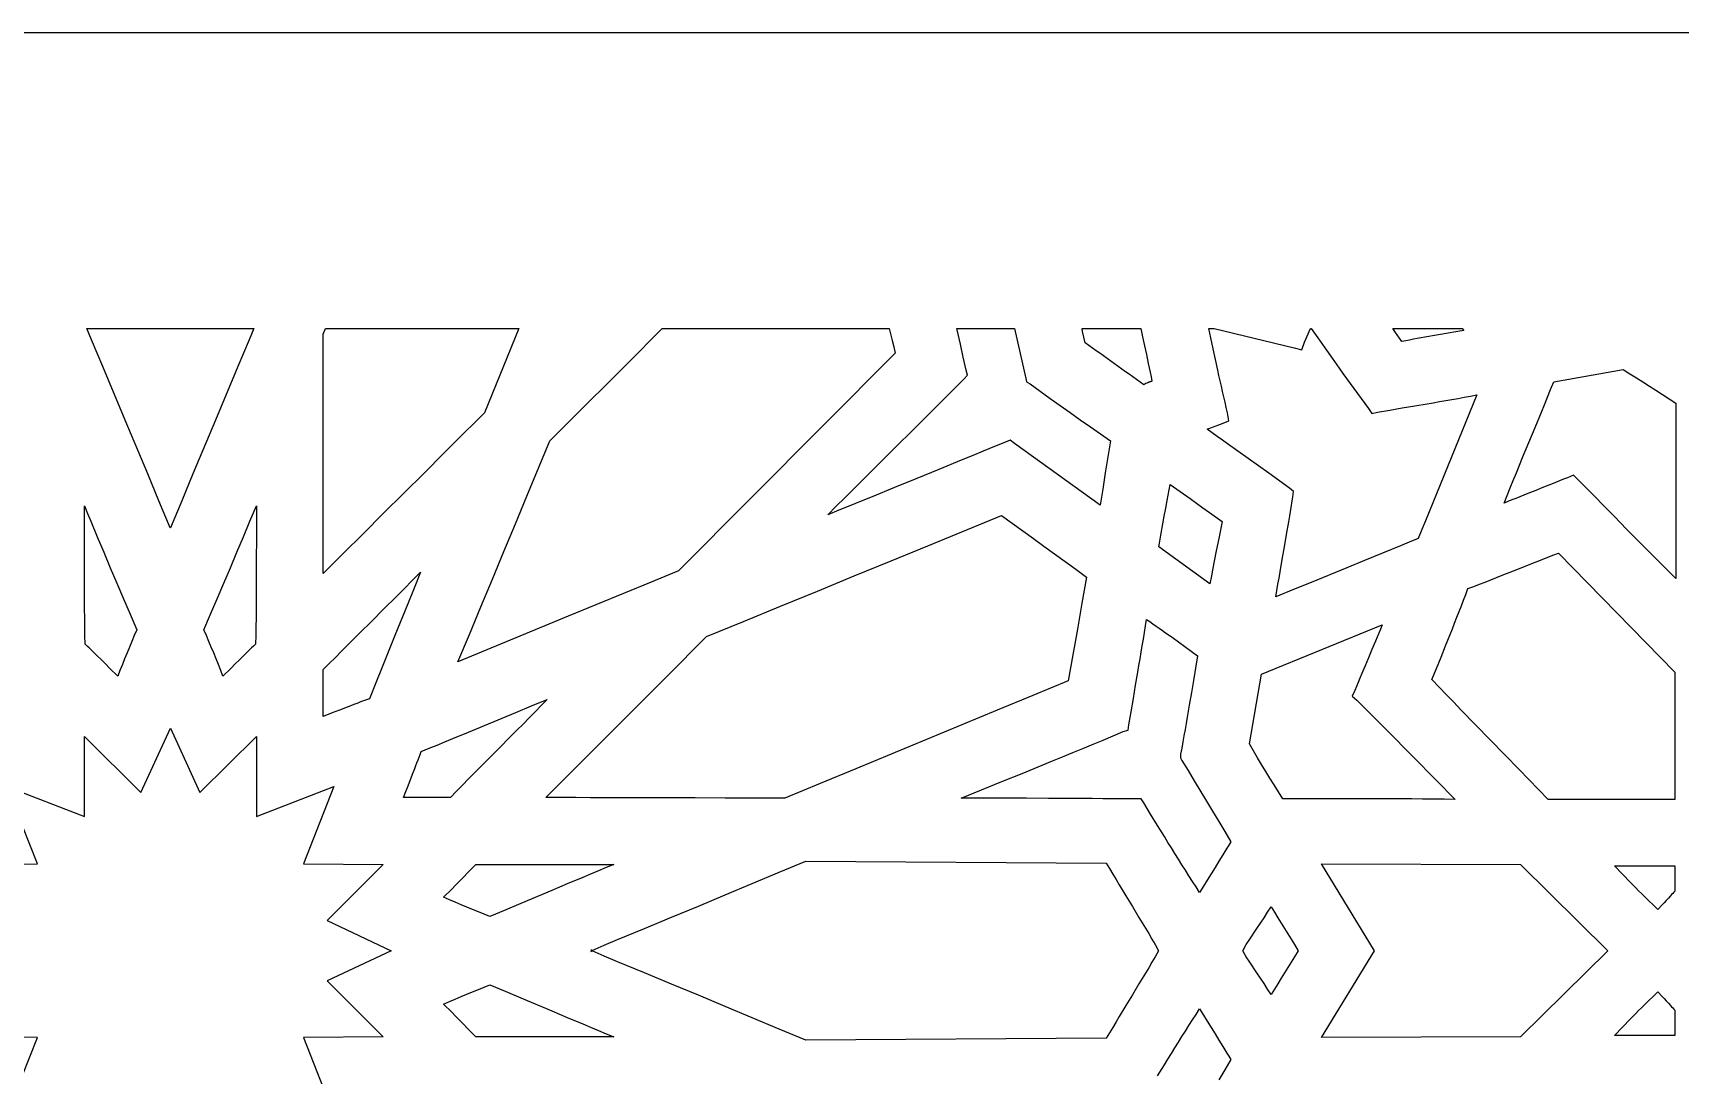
# Model space of a CAD drawing. Extents: x -500 to 500, y -1000 to 1000.
# Drawn here: x -23.2 to 255.4, y 823.7 to 1000 of the extents above; entities that cross this region are included whole.
import ezdxf

# ---------------------------------------------------------------- set-up
doc = ezdxf.new("R2010")
doc.units = 0
doc.layers.add('LAYER_1', color=18, linetype='CONTINUOUS')

msp = doc.modelspace()

# ---------------------------------------------------------------- linework, layer by layer
at = {"layer": 'LAYER_1'}
for points in [[(-500, -1000), (500, -1000), (500, 1000), (-500, 1000)], [(13.34, 948.11), (11.44, 943.56), (7.64, 934.48), (3.83, 925.41), (1.93, 920.86), (0.03, 916.31), (0, 916.31), (-0.03, 916.31), (-1.93, 920.86), (-3.83, 925.41), (-7.64, 934.48), (-11.44, 943.56), (-13.34, 948.11), (-14.13, 950), (14.13, 950)], [(53.14, 935.76), (51.44, 934.06), (49.73, 932.37), (46.32, 928.97), (42.91, 925.56), (39.49, 922.15), (36.08, 918.75), (32.67, 915.34), (29.25, 911.94), (27.55, 910.25), (25.84, 908.55), (25.84, 949.07), (26.22, 950), (58.95, 950)], [(122.09, 948), (122.36, 946.92), (122.62, 945.83), (85.98, 909.01), (81.31, 907.1), (76.63, 905.18), (71.95, 903.25), (67.27, 901.32), (48.65, 893.62), (50.6, 898.27), (52.54, 902.93), (54.48, 907.6), (56.43, 912.27), (58.37, 916.95), (60.32, 921.64), (64.2, 931.01), (66.49, 933.29), (68.78, 935.57), (71.07, 937.86), (73.36, 940.15), (77.94, 944.73), (82.52, 949.32), (83.2, 950), (121.61, 950)], [(144.74, 941.55), (144.85, 940.97), (145.43, 940.62), (146.27, 940.01), (147.12, 939.4), (148.82, 938.19), (150.52, 936.98), (152.23, 935.77), (153.93, 934.57), (155.63, 933.37), (157.33, 932.19), (159.02, 931.01), (158.59, 928.3), (158.16, 925.57), (157.73, 922.84), (157.29, 920.13), (142.78, 930.55), (142.09, 931.13), (141.28, 930.78), (139.4, 930.02), (137.52, 929.25), (135.64, 928.49), (133.76, 927.72), (130, 926.18), (126.25, 924.64), (122.49, 923.1), (118.73, 921.56), (116.85, 920.8), (114.97, 920.03), (113.09, 919.27), (111.21, 918.51), (112.66, 919.94), (114.1, 921.37), (116.98, 924.24), (119.86, 927.1), (122.73, 929.97), (125.61, 932.83), (128.48, 935.7), (131.36, 938.56), (132.81, 940), (134.25, 941.43), (134.83, 942.12), (134.6, 942.93), (134.12, 945.14), (133.65, 947.34), (133.07, 950), (142.81, 950)], [(164.46, 948.6), (164.78, 947.1), (165.11, 945.6), (165.43, 944.1), (165.59, 943.35), (165.74, 942.6), (165.9, 941.84), (166.05, 941.08), (165.96, 941.06), (165.88, 941.03), (165.79, 941.01), (165.71, 940.98), (165.62, 940.94), (165.53, 940.91), (165.36, 940.84), (165.19, 940.76), (165.01, 940.68), (164.67, 940.5), (164.04, 940.94), (163.42, 941.38), (162.8, 941.82), (162.18, 942.26), (161.56, 942.7), (160.95, 943.14), (159.71, 944.03), (158.48, 944.92), (157.87, 945.37), (157.25, 945.81), (156.63, 946.25), (156.01, 946.69), (155.39, 947.13), (154.76, 947.57), (154.54, 948.53), (154.33, 949.5), (154.22, 950), (164.16, 950)], [(194.1, 948.41), (195.32, 946.71), (196.53, 945), (197.75, 943.28), (198.36, 942.42), (198.97, 941.57), (199.59, 940.71), (200.2, 939.86), (200.82, 939), (201.44, 938.15), (202.06, 937.3), (202.69, 936.45), (203.26, 935.64), (204.19, 935.87), (206.3, 936.22), (208.4, 936.57), (210.5, 936.92), (212.6, 937.28), (213.64, 937.46), (214.69, 937.64), (215.74, 937.82), (216.79, 938.01), (217.84, 938.19), (218.89, 938.38), (219.95, 938.57), (221.01, 938.77), (220.38, 937.25), (219.76, 935.73), (219.14, 934.21), (218.52, 932.69), (217.28, 929.65), (216.05, 926.61), (214.82, 923.57), (213.59, 920.53), (212.97, 919.01), (212.35, 917.49), (211.72, 915.98), (211.1, 914.46), (209.59, 913.85), (208.07, 913.24), (206.56, 912.62), (205.05, 912.01), (202.03, 910.77), (199.02, 909.54), (193, 907.06), (190.01, 905.84), (187.02, 904.62), (187.19, 905.68), (187.37, 906.74), (187.55, 907.8), (187.73, 908.85), (188.09, 910.96), (188.46, 913.07), (188.83, 915.17), (189.19, 917.28), (189.37, 918.34), (189.55, 919.4), (189.73, 920.46), (189.9, 921.52), (190.01, 922.44), (189.32, 923.02), (185.8, 925.52), (184.05, 926.76), (182.31, 928), (180.57, 929.24), (178.84, 930.48), (177.98, 931.1), (177.11, 931.72), (176.25, 932.35), (175.38, 932.98), (175.53, 933.04), (175.69, 933.1), (175.84, 933.16), (175.99, 933.22), (176.29, 933.33), (176.59, 933.44), (176.89, 933.55), (177.2, 933.66), (177.35, 933.72), (177.5, 933.78), (177.65, 933.84), (177.8, 933.9), (179.07, 934.37), (178.84, 935.76), (178.62, 936.65), (178.41, 937.54), (178.2, 938.44), (177.99, 939.34), (177.79, 940.24), (177.59, 941.14), (177.38, 942.04), (177.18, 942.95), (176.79, 944.76), (176.39, 946.58), (176, 948.4), (175.66, 950), (176.57, 950), (190.13, 946.75), (191.4, 946.41), (191.86, 947.68), (192.85, 950), (192.97, 950)], [(218.82, 949.65), (217.48, 949.43), (216.16, 949.21), (214.84, 948.99), (214.19, 948.88), (213.53, 948.77), (212.88, 948.65), (212.23, 948.54), (211.58, 948.42), (210.93, 948.3), (210.28, 948.18), (209.63, 948.05), (208.98, 947.93), (208.33, 947.8), (207.94, 948.36), (207.55, 948.92), (207.16, 949.48), (206.78, 950), (218.55, 950)], [(246.89, 942.36), (248, 941.66), (249.11, 940.96), (250.21, 940.26), (251.31, 939.55), (252.42, 938.83), (253.53, 938.11), (254.65, 937.38), (254.65, 907.74), (250.5, 911.91), (248.43, 914), (246.35, 916.09), (244.28, 918.19), (242.2, 920.29), (241.17, 921.35), (240.13, 922.41), (239.09, 923.47), (238.06, 924.53), (237.37, 925.22), (236.33, 924.76), (235.66, 924.5), (234.99, 924.23), (234.32, 923.97), (233.65, 923.7), (232.31, 923.16), (230.97, 922.62), (229.63, 922.08), (228.29, 921.54), (227.62, 921.27), (226.95, 921), (226.28, 920.74), (225.61, 920.48), (226.13, 921.76), (226.66, 923.04), (227.18, 924.32), (227.71, 925.6), (228.76, 928.16), (229.82, 930.72), (230.88, 933.28), (231.93, 935.84), (232.46, 937.12), (232.98, 938.41), (233.5, 939.69), (234.02, 940.97), (245.78, 943.05)], [(169.72, 923.21), (170.28, 922.82), (171.39, 922.04), (172.49, 921.26), (173.58, 920.48), (174.67, 919.69), (175.76, 918.91), (177.92, 917.35), (177.4, 914.74), (176.88, 912.13), (176.36, 909.49), (176.1, 908.16), (175.84, 906.82), (167.2, 913.07), (167.31, 913.72), (167.42, 914.37), (167.54, 915.02), (167.65, 915.67), (167.77, 916.33), (167.89, 916.98), (168.14, 918.29), (168.39, 919.61), (168.64, 920.93), (169.16, 923.6)], [(-14.01, 918.71), (-13.46, 917.4), (-12.37, 914.79), (-11.27, 912.16), (-10.16, 909.54), (-9.04, 906.91), (-7.92, 904.29), (-6.8, 901.67), (-5.68, 899.06), (-6.11, 898.07), (-6.52, 897.08), (-6.93, 896.1), (-7.33, 895.12), (-7.73, 894.15), (-8.12, 893.17), (-8.52, 892.18), (-8.9, 891.19), (-10.29, 892.57), (-10.98, 893.26), (-11.67, 893.95), (-12.36, 894.63), (-13.05, 895.31), (-13.4, 895.64), (-13.74, 895.97), (-14.09, 896.3), (-14.43, 896.63), (-14.45, 898.1), (-14.47, 899.57), (-14.49, 901.04), (-14.5, 902.51), (-14.51, 903.98), (-14.52, 905.44), (-14.53, 906.9), (-14.54, 908.36), (-14.54, 911.28), (-14.55, 914.19), (-14.55, 920.01)], [(14.55, 914.19), (14.54, 911.28), (14.54, 908.36), (14.53, 906.9), (14.52, 905.44), (14.51, 903.98), (14.5, 902.51), (14.49, 901.04), (14.47, 899.57), (14.45, 898.1), (14.43, 896.63), (14.09, 896.3), (13.74, 895.97), (13.4, 895.64), (13.05, 895.31), (12.36, 894.63), (11.67, 893.95), (10.98, 893.26), (10.29, 892.57), (8.9, 891.19), (8.52, 892.18), (8.12, 893.17), (7.73, 894.15), (7.33, 895.12), (6.93, 896.1), (6.52, 897.08), (6.11, 898.07), (5.68, 899.06), (6.8, 901.67), (7.92, 904.29), (9.04, 906.91), (10.16, 909.54), (11.27, 912.16), (12.37, 914.79), (13.46, 917.4), (14.01, 918.71), (14.55, 920.01)], [(142.4, 917.09), (144.2, 915.79), (146, 914.48), (147.79, 913.18), (149.58, 911.88), (151.38, 910.58), (153.18, 909.28), (154.99, 907.97), (154.21, 903.56), (153.44, 899.17), (152.66, 894.79), (151.88, 890.38), (145.88, 887.9), (139.89, 885.43), (127.92, 880.48), (115.95, 875.53), (109.95, 873.05), (103.95, 870.58), (93.84, 870.58), (88.79, 870.59), (83.73, 870.59), (81.21, 870.6), (78.68, 870.61), (76.15, 870.62), (73.62, 870.63), (71.1, 870.64), (68.57, 870.66), (66.04, 870.68), (63.51, 870.7), (65.22, 872.39), (66.93, 874.09), (68.63, 875.79), (70.34, 877.49), (73.75, 880.89), (77.15, 884.3), (80.55, 887.71), (83.94, 891.11), (90.7, 897.9), (96.96, 900.46), (103.21, 903.02), (109.45, 905.59), (115.69, 908.15), (121.92, 910.71), (128.14, 913.27), (140.59, 918.39)], [(254.53, 891.88), (254.53, 870.35), (233.1, 870.35), (228.18, 875.39), (225.72, 877.91), (223.25, 880.43), (220.79, 882.97), (218.33, 885.5), (217.1, 886.78), (215.86, 888.05), (214.63, 889.33), (213.4, 890.61), (214.18, 892.52), (214.96, 894.43), (215.73, 896.34), (216.11, 897.3), (216.5, 898.26), (216.88, 899.22), (217.26, 900.19), (217.64, 901.15), (218.02, 902.12), (218.4, 903.09), (218.77, 904.06), (219.14, 905.03), (219.51, 906), (220.48, 906.38), (221.45, 906.75), (222.41, 907.12), (223.38, 907.5), (224.34, 907.88), (225.3, 908.26), (227.21, 909.01), (231.03, 910.53), (232.93, 911.28), (233.88, 911.65), (234.83, 912.02)], [(41.23, 906.1), (40.15, 903.42), (37.99, 898.07), (35.83, 892.73), (34.75, 890.05), (33.67, 887.37), (33.18, 887.19), (32.69, 887.01), (32.19, 886.83), (31.7, 886.65), (31.22, 886.47), (30.73, 886.28), (30.24, 886.09), (29.76, 885.9), (28.78, 885.52), (27.81, 885.14), (26.83, 884.75), (25.84, 884.36), (25.84, 892.34), (26.88, 893.36), (27.91, 894.38), (28.94, 895.41), (29.97, 896.43), (32.02, 898.47), (34.08, 900.52), (36.13, 902.57), (38.19, 904.64), (42.31, 908.78)], [(165.67, 900.43), (166.21, 900.05), (166.75, 899.68), (167.29, 899.3), (167.83, 898.92), (168.37, 898.54), (169.45, 897.77), (170.53, 897), (171.61, 896.22), (173.77, 894.66), (173.08, 890.49), (172.73, 888.41), (172.37, 886.32), (172.19, 885.28), (172.01, 884.24), (171.83, 883.2), (171.65, 882.16), (171.46, 881.11), (171.27, 880.07), (171.08, 879.03), (170.89, 877.99), (170.89, 877.41), (171.12, 876.95), (172.16, 875.22), (173.19, 873.49), (175.27, 870.06), (176.3, 868.34), (177.34, 866.63), (178.38, 864.9), (179.41, 863.17), (179.07, 862.63), (178.73, 862.09), (178.39, 861.54), (178.05, 861), (177.38, 859.92), (176.72, 858.84), (175.41, 856.71), (174.76, 855.65), (174.12, 854.6), (173.51, 855.54), (172.91, 856.48), (172.31, 857.42), (171.72, 858.36), (171.12, 859.3), (170.53, 860.25), (169.94, 861.19), (169.35, 862.14), (168.76, 863.09), (168.17, 864.05), (167, 865.95), (165.83, 867.86), (164.67, 869.77), (164.21, 870.46), (163.29, 870.46), (161.45, 870.47), (159.61, 870.47), (157.77, 870.47), (155.92, 870.48), (152.23, 870.5), (148.54, 870.52), (144.85, 870.54), (141.15, 870.56), (139.31, 870.57), (137.47, 870.58), (135.63, 870.58), (133.79, 870.58), (137.21, 871.97), (140.64, 873.36), (144.07, 874.75), (147.5, 876.15), (149.22, 876.85), (150.94, 877.55), (152.65, 878.26), (154.37, 878.96), (156.08, 879.67), (157.79, 880.38), (159.5, 881.09), (161.21, 881.81), (162.02, 882.04), (162.13, 882.97), (162.52, 885.19), (162.91, 887.41), (163.29, 889.65), (163.67, 891.88), (163.86, 893), (164.05, 894.12), (164.23, 895.23), (164.42, 896.35), (164.6, 897.46), (164.78, 898.58), (164.95, 899.69), (165.13, 900.8)], [(204.71, 899.17), (204.42, 898.48), (204.14, 897.79), (203.85, 897.09), (203.27, 895.7), (202.69, 894.31), (202.1, 892.92), (201.52, 891.53), (201.24, 890.84), (200.95, 890.14), (200.67, 889.45), (200.38, 888.76), (199.92, 887.83), (200.73, 887.13), (204.88, 882.97), (206.95, 880.88), (209.02, 878.78), (211.1, 876.69), (213.17, 874.58), (214.21, 873.53), (215.25, 872.47), (216.28, 871.41), (217.32, 870.35), (215.48, 870.37), (213.65, 870.39), (211.82, 870.4), (209.99, 870.42), (208.17, 870.43), (206.34, 870.44), (204.52, 870.44), (202.7, 870.45), (199.06, 870.46), (195.43, 870.46), (188.17, 870.46), (187.44, 871.63), (186.72, 872.79), (186.01, 873.94), (185.31, 875.09), (184.61, 876.25), (183.91, 877.4), (183.22, 878.56), (182.53, 879.73), (184.6, 891.53), (204.99, 899.87)], [(62.73, 886.21), (61.71, 885.17), (60.69, 884.14), (59.66, 883.1), (58.64, 882.07), (57.62, 881.04), (55.56, 878.97), (53.51, 876.91), (52.49, 875.88), (51.46, 874.85), (50.44, 873.81), (49.42, 872.77), (48.4, 871.74), (47.38, 870.7), (39.44, 870.7), (39.82, 871.69), (40.21, 872.67), (40.98, 874.62), (41.35, 875.58), (41.54, 876.06), (41.72, 876.54), (41.9, 877.02), (42.08, 877.5), (42.26, 877.97), (42.43, 878.45), (43.77, 879), (45.11, 879.54), (46.45, 880.09), (47.79, 880.64), (50.46, 881.74), (53.13, 882.85), (58.45, 885.06), (61.1, 886.16), (63.74, 887.25)], [(73.72, 858.81), (72.4, 858.26), (71.08, 857.71), (69.77, 857.16), (67.13, 856.06), (64.51, 854.95), (59.27, 852.74), (56.66, 851.64), (54.07, 850.55), (53.08, 850.94), (52.1, 851.34), (51.12, 851.73), (50.15, 852.13), (49.18, 852.53), (48.2, 852.95), (47.22, 853.36), (46.23, 853.79), (47.61, 855.18), (48.3, 855.88), (48.98, 856.57), (49.66, 857.27), (50.33, 857.96), (50.66, 858.31), (50.99, 858.66), (51.32, 859), (51.65, 859.35), (75.03, 859.35)], [(158.33, 859.58), (158.88, 858.66), (159.43, 857.73), (159.98, 856.81), (160.53, 855.9), (161.63, 854.06), (162.74, 852.23), (163.85, 850.4), (164.96, 848.56), (165.51, 847.65), (166.06, 846.73), (166.61, 845.8), (167.16, 844.76), (166.61, 843.72), (166.06, 842.8), (165.51, 841.88), (164.96, 840.96), (163.85, 839.13), (162.74, 837.3), (161.63, 835.47), (160.53, 833.63), (159.98, 832.71), (159.43, 831.79), (158.88, 830.87), (158.33, 829.95), (107.52, 829.6), (102.98, 831.51), (98.43, 833.42), (93.88, 835.32), (89.32, 837.22), (84.76, 839.12), (80.21, 841.01), (75.66, 842.89), (73.39, 843.83), (71.38, 844.76), (71.12, 844.65), (71.37, 844.76), (71.12, 844.88), (71.38, 844.77), (73.39, 845.7), (75.66, 846.64), (80.21, 848.52), (84.76, 850.41), (89.32, 852.3), (93.88, 854.2), (98.43, 856.11), (102.98, 858.02), (107.52, 859.93)], [(228.38, 859.35), (243.19, 844.76), (228.38, 830.18), (194.74, 830.06), (203.7, 844.76), (194.74, 859.47)], [(254.53, 854.84), (254.34, 854.64), (254.15, 854.44), (253.96, 854.25), (253.77, 854.05), (253.41, 853.66), (253.05, 853.27), (252.69, 852.88), (252.34, 852.49), (251.65, 851.71), (251.18, 852.17), (250.71, 852.62), (250.24, 853.08), (249.77, 853.54), (249.31, 853.99), (248.84, 854.45), (248.38, 854.91), (247.92, 855.37), (247.46, 855.83), (247.01, 856.3), (246.55, 856.76), (246.09, 857.23), (245.64, 857.7), (245.19, 858.17), (244.73, 858.64), (244.28, 859.12), (254.53, 859.12)], [(186.77, 851.25), (187.33, 850.34), (187.89, 849.44), (188.46, 848.53), (189.03, 847.63), (189.6, 846.73), (190.19, 845.82), (190.77, 844.76), (190.19, 843.71), (189.6, 842.8), (189.03, 841.9), (188.46, 840.99), (187.89, 840.09), (187.33, 839.18), (186.77, 838.27), (186.21, 837.36), (185.61, 838.28), (185.01, 839.19), (184.41, 840.1), (183.81, 841), (182.61, 842.81), (182.01, 843.72), (181.41, 844.76), (182.01, 845.81), (182.61, 846.72), (183.81, 848.53), (184.41, 849.43), (185.01, 850.34), (185.61, 851.25), (186.21, 852.17)], [(71.38, 844.77), (71.37, 844.76), (71.38, 844.76), (71.4, 844.76)], [(56.66, 837.89), (59.27, 836.79), (64.51, 834.58), (67.13, 833.47), (69.77, 832.37), (71.08, 831.82), (72.4, 831.27), (73.72, 830.72), (75.03, 830.18), (51.65, 830.18), (51.32, 830.52), (50.99, 830.87), (50.66, 831.22), (50.33, 831.57), (49.66, 832.26), (48.98, 832.96), (48.3, 833.65), (47.61, 834.35), (46.23, 835.73), (47.22, 836.16), (48.2, 836.58), (49.18, 836.99), (50.15, 837.4), (51.12, 837.8), (52.1, 838.19), (53.08, 838.58), (54.07, 838.98)], [(252.34, 837.04), (252.69, 836.65), (253.05, 836.26), (253.41, 835.86), (253.77, 835.47), (253.96, 835.28), (254.15, 835.08), (254.34, 834.89), (254.53, 834.69), (254.53, 830.41), (244.28, 830.41), (244.73, 830.89), (245.19, 831.36), (245.64, 831.83), (246.09, 832.3), (246.55, 832.77), (247.01, 833.23), (247.46, 833.7), (247.92, 834.16), (248.38, 834.62), (248.84, 835.08), (249.31, 835.54), (249.77, 835.99), (250.24, 836.45), (250.71, 836.91), (251.18, 837.36), (251.65, 837.82)]]:
    msp.add_lwpolyline(points, close=True, dxfattribs=at)
for points in [[(-35.98, 859.35), (-22.5, 859.47), (-27.68, 872.55), (-14.55, 867.45), (-14.55, 881), (-4.99, 871.51), (0, 882.39), (4.99, 871.51), (14.55, 881), (14.55, 867.45), (27.68, 872.55), (22.5, 859.47), (35.98, 859.35), (26.53, 849.86), (37.36, 844.76), (26.53, 839.67), (35.98, 830.18), (22.5, 830.06), (27.68, 816.98)], [(167, 823.58), (168.17, 825.48), (168.76, 826.43), (169.35, 827.38), (169.94, 828.33), (170.53, 829.28), (171.12, 830.23), (171.72, 831.17), (172.31, 832.11), (172.91, 833.05), (173.51, 833.99), (174.12, 834.92), (174.76, 833.88), (175.41, 832.82), (176.72, 830.68), (177.38, 829.61), (178.05, 828.53), (178.39, 827.98), (178.73, 827.44), (179.07, 826.9), (179.41, 826.36), (178.38, 824.63), (177.34, 822.9)], [(-27.68, 816.98), (-22.5, 830.06), (-35.98, 830.18)]]:
    msp.add_lwpolyline(points, dxfattribs=at)

doc.saveas('drawing.dxf')
